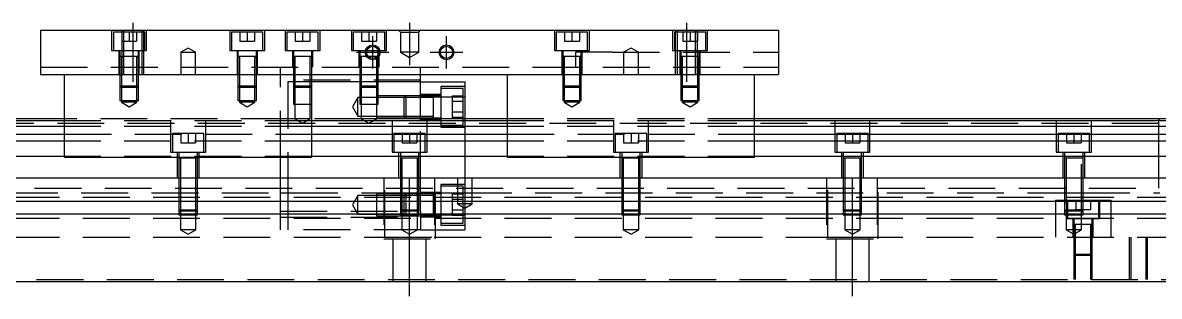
# Model space of a CAD drawing. Extents: x -20 to 750, y -280 to 102.
# Drawn here: x 155.2 to 463.1, y -243 to -169 of the extents above; entities that cross this region are included whole.
import ezdxf

# ---------------------------------------------------------------- set-up
doc = ezdxf.new("R2010")
doc.units = 0
doc.linetypes.add('CENTER', pattern=[50.8, 31.75, -6.35, 6.35, -6.35])
doc.linetypes.add('DASHED', pattern=[19.05, 12.7, -6.35])
doc.layers.get('0').update_dxf_attribs({"linetype": 'CONTINUOUS'})
doc.layers.add('CENTER', color=1, linetype='CENTER')

msp = doc.modelspace()

# ---------------------------------------------------------------- linework, layer by layer
at = {"color": 7, "linetype": 'CONTINUOUS'}
for p, q in [((160, -170.98), (160, -182.98)), ((160, -170.98), (360, -170.98)), ((360, -170.98), (360, -182.98)), ((251.500006, -178.08), (251.229838, -178.08)), ((160, -182.98), (360, -182.98)), ((166.5, -205.48), (166.5, -182.98)), ((233.5, -205.48), (233.5, -182.98)), ((263, -195.48), (263, -182.98)), ((286.5, -205.48), (286.5, -182.98)), ((353.5, -205.48), (353.5, -182.98)), ((263, -184.98), (275, -184.98)), ((275, -184.98), (275, -195.48)), ((166.5, -195.48), (0, -195.48)), ((166.5, -197.019608), (0, -197.019608)), ((166.5, -194.98), (28, -194.98)), ((286.5, -195.48), (233.5, -195.48)), ((286.5, -197.019608), (233.5, -197.019608)), ((286.5, -194.98), (275, -194.98)), ((463, -194.98), (353.5, -194.98)), ((520, -195.48), (353.5, -195.48)), ((520, -197.019608), (353.5, -197.019608)), ((463, -194.98), (462.995, -194.98)), ((463, -194.979994), (463, -195.48)), ((463, -194.980502), (463, -194.98)), ((463.005, -194.98), (463, -194.98)), ((472, -194.98), (463, -194.98)), ((463, -195.477168), (463, -194.980502)), ((0, -199.140392), (166.5, -199.140392)), ((233.5, -199.140392), (286.5, -199.140392)), ((353.5, -199.140392), (520, -199.140392)), ((166.5, -201.050532), (0, -201.050532)), ((286.5, -201.050532), (233.5, -201.050532)), ((520, -201.050532), (353.5, -201.050532)), ((166.5, -205.161934), (0, -205.161934)), ((233.5, -205.48), (166.5, -205.48)), ((286.5, -205.161934), (233.5, -205.161934)), ((353.5, -205.48), (286.5, -205.48)), ((520, -205.161934), (353.5, -205.161934)), ((0, -210.98), (520, -210.98)), ((0, -217.28), (520, -217.28)), ((0, -220.68), (520, -220.68)), ((0, -238.98), (520, -238.98))]:
    msp.add_line(p, q, dxfattribs=at)
at = {"color": 3, "linetype": 'DASHED'}
for p, q in [((179.25, -170.98), (179.25, -176.48)), ((188.25, -171.48), (179.75, -171.48)), ((179.75, -171.48), (179.75, -176.48)), ((182, -171.48), (182, -173.98)), ((182.000006, -170.98), (182.000006, -182.98)), ((182.5, -170.98), (182.5, -182.98)), ((184, -171.48), (184, -173.98)), ((186, -171.48), (186, -173.98)), ((187.5, -182.98), (187.5, -170.98)), ((187.999994, -182.98), (187.999994, -170.98)), ((188.25, -176.48), (188.25, -171.48)), ((188.75, -176.48), (188.75, -170.98)), ((211.25, -170.98), (211.25, -176.48)), ((220.25, -171.48), (211.75, -171.48)), ((211.75, -171.48), (211.75, -176.48)), ((214, -171.48), (214, -173.98)), ((216, -171.48), (216, -173.98)), ((218, -171.48), (218, -173.98)), ((220.25, -176.48), (220.25, -171.48)), ((220.75, -176.48), (220.75, -170.98)), ((226.25, -170.98), (226.25, -176.48)), ((235.25, -171.48), (226.75, -171.48)), ((226.75, -171.48), (226.75, -176.48)), ((229, -171.48), (229, -173.98)), ((231, -171.48), (231, -173.98)), ((233, -171.48), (233, -173.98)), ((235.25, -176.48), (235.25, -171.48)), ((235.75, -176.48), (235.75, -170.98)), ((244.25, -170.98), (244.25, -176.48)), ((253.25, -171.48), (244.75, -171.48)), ((244.75, -171.48), (244.75, -176.48)), ((247, -171.48), (247, -173.98)), ((249, -171.48), (249, -173.98)), ((251, -171.48), (251, -173.98)), ((253.25, -176.48), (253.25, -171.48)), ((253.75, -176.48), (253.75, -170.98)), ((257.5, -171.48), (257, -170.98)), ((257.5, -171.48), (257.5, -176.98)), ((257.5, -171.48), (262.5, -171.48)), ((262.5, -171.48), (263, -170.98)), ((262.5, -176.98), (262.5, -171.48)), ((299.25, -170.98), (299.25, -176.48)), ((308.25, -171.48), (299.75, -171.48)), ((299.75, -171.48), (299.75, -176.48)), ((302, -171.48), (302, -173.98)), ((304, -171.48), (304, -173.98)), ((306, -171.48), (306, -173.98)), ((308.25, -176.48), (308.25, -171.48)), ((308.75, -176.48), (308.75, -170.98)), ((331.25, -170.98), (331.25, -176.48)), ((340.25, -171.48), (331.75, -171.48)), ((331.75, -171.48), (331.75, -176.48)), ((332.000006, -170.98), (332.000006, -182.98)), ((332.5, -170.98), (332.5, -182.98)), ((334, -171.48), (334, -173.98)), ((336, -171.48), (336, -173.98)), ((337.5, -182.98), (337.5, -170.98)), ((337.999994, -182.98), (337.999994, -170.98)), ((338, -171.48), (338, -173.98)), ((340.25, -176.48), (340.25, -171.48)), ((340.75, -176.48), (340.75, -170.98)), ((182, -173.98), (184, -173.98)), ((184, -173.98), (186, -173.98)), ((214, -173.98), (216, -173.98)), ((216, -173.98), (218, -173.98)), ((229, -173.98), (231, -173.98)), ((231, -173.98), (233, -173.98)), ((247, -173.98), (249, -173.98)), ((249, -173.98), (251, -173.98)), ((302, -173.98), (304, -173.98)), ((304, -173.98), (306, -173.98)), ((334, -173.98), (336, -173.98)), ((336, -173.98), (338, -173.98)), ((179.25, -176.48), (188.75, -176.48)), ((181.25, -176.48), (181.25, -182.98)), ((181.5, -176.48), (181.5, -178.08)), ((181.5, -178.075), (181.5, -178.08)), ((186.5, -178.08), (181.5, -178.08)), ((181.5, -178.08), (181.5, -178.085)), ((181.5, -178.08), (181.5, -182.97998)), ((181.9, -178.08), (181.9, -182.97998)), ((186.1, -182.97998), (186.1, -178.08)), ((186.242602, -178.08), (186.5, -178.08)), ((186.5, -178.08), (186.5, -176.48)), ((186.5, -178.08), (186.5, -178.075)), ((186.5, -178.085), (186.5, -178.08)), ((186.5, -182.97998), (186.5, -178.08)), ((186.75, -182.98), (186.75, -176.48)), ((200, -175.8253), (198, -176.98)), ((198, -176.98), (200, -176.98)), ((198, -176.98), (198, -182.98)), ((202, -176.98), (200, -175.8253)), ((200, -176.98), (202, -176.98)), ((202, -182.98), (202, -176.98)), ((211.25, -176.48), (220.75, -176.48)), ((213.25, -176.48), (213.25, -182.98)), ((213.5, -176.48), (213.5, -178.08)), ((213.5, -178.075), (213.5, -178.08)), ((218.5, -178.08), (213.5, -178.08)), ((213.5, -178.08), (213.5, -178.085)), ((213.5, -178.08), (213.5, -182.97998)), ((213.9, -178.08), (213.9, -182.97998)), ((218.1, -182.97998), (218.1, -178.08)), ((218.242602, -178.08), (218.5, -178.08)), ((218.5, -178.08), (218.5, -176.48)), ((218.5, -178.08), (218.5, -178.075)), ((218.5, -178.085), (218.5, -178.08)), ((218.5, -182.97998), (218.5, -178.08)), ((218.75, -182.98), (218.75, -176.48)), ((226.25, -176.48), (235.75, -176.48)), ((228.25, -176.48), (228.25, -180.98)), ((228.5, -176.48), (228.5, -178.08)), ((228.5, -178.075), (228.5, -178.08)), ((228.5, -178.08), (228.757448, -178.08)), ((233.5, -178.08), (228.5, -178.08)), ((228.5, -178.08), (228.5, -180.97998)), ((228.5, -178.08), (228.5, -178.085)), ((228.9, -178.08), (228.9, -186.48)), ((232.5, -178.075), (232.5, -178.08)), ((232.5, -178.08), (232.5, -178.085)), ((233.1, -186.48), (233.1, -178.08)), ((233.5, -178.08), (233.5, -176.48)), ((233.5, -178.08), (233.5, -178.075)), ((233.5, -180.97998), (233.5, -178.08)), ((233.5, -178.085), (233.5, -178.08)), ((233.75, -180.98), (233.75, -176.48)), ((244.25, -176.48), (253.75, -176.48)), ((246.25, -176.48), (246.25, -180.98)), ((246.5, -176.48), (246.5, -178.08)), ((246.5, -178.075), (246.5, -178.08)), ((251.5, -178.08), (246.5, -178.08)), ((246.5, -178.08), (246.5, -178.085)), ((246.5, -178.08), (246.5, -180.97998)), ((246.9, -178.08), (246.9, -186.48)), ((251.1, -186.48), (251.1, -178.08)), ((251.242602, -178.08), (251.5, -178.08)), ((251.5, -177.667386), (251.5, -176.48)), ((251.5, -178.08), (251.5, -177.667386)), ((251.5, -178.08), (251.5, -178.075)), ((251.5, -178.085), (251.5, -178.08)), ((251.5, -178.302876), (251.5, -178.08)), ((251.5, -180.97998), (251.5, -178.302876)), ((251.75, -180.98), (251.75, -176.48)), ((262.5, -176.98), (257.5, -176.98)), ((257.5, -176.98), (260, -178.423376)), ((260, -178.423376), (262.5, -176.98)), ((299.25, -176.48), (308.75, -176.48)), ((301.25, -176.48), (301.25, -182.98)), ((301.5, -176.48), (301.5, -178.08)), ((301.5, -178.075), (301.5, -178.08)), ((306.5, -178.08), (301.5, -178.08)), ((301.5, -178.08), (301.5, -178.085)), ((301.5, -178.08), (301.5, -182.97998)), ((301.9, -178.08), (301.9, -186.48)), ((305, -176.98), (305, -180.98)), ((315, -176.98), (305, -176.98)), ((306.1, -186.48), (306.1, -178.08)), ((306.5, -178.08), (306.5, -176.48)), ((306.5, -178.08), (306.5, -178.075)), ((306.5, -178.085), (306.5, -178.08)), ((306.5, -182.97998), (306.5, -178.08)), ((306.75, -182.98), (306.75, -176.48)), ((315, -176.98), (360, -176.98)), ((320, -175.8253), (318, -176.98)), ((318, -176.98), (320, -176.98)), ((318, -176.98), (318, -182.98)), ((322, -176.98), (320, -175.8253)), ((320, -176.98), (322, -176.98)), ((322, -182.98), (322, -176.98)), ((331.25, -176.48), (340.75, -176.48)), ((333.25, -176.48), (333.25, -182.98)), ((333.5, -176.48), (333.5, -178.08)), ((333.5, -178.075), (333.5, -178.08)), ((338.5, -178.08), (333.5, -178.08)), ((333.5, -178.08), (333.5, -182.97998)), ((333.5, -178.08), (333.5, -178.085)), ((333.9, -178.08), (333.9, -186.48)), ((338.1, -186.48), (338.1, -178.08)), ((338.5, -178.08), (338.5, -176.48)), ((338.5, -178.08), (338.5, -178.075)), ((338.5, -182.97998), (338.5, -178.08)), ((338.5, -178.085), (338.5, -178.08)), ((338.75, -182.98), (338.75, -176.48)), ((160, -180.98), (360, -180.98)), ((225, -182.98), (225, -180.98)), ((228.5, -180.98), (228.5, -182.98)), ((228.500006, -180.98), (228.500006, -182.98)), ((233.499994, -182.98), (233.499994, -180.98)), ((233.5, -182.98), (233.5, -180.98)), ((246.5, -180.98), (246.5, -182.98)), ((246.500006, -180.98), (246.500006, -182.98)), ((246.9, -180.98), (251.1, -180.98)), ((251.499994, -182.98), (251.499994, -180.98)), ((251.5, -182.98), (251.5, -180.98)), ((263, -182.98), (263, -180.98)), ((181.5, -182.98), (181.5, -186.08)), ((181.500006, -182.98), (181.500006, -186.080006)), ((181.9, -182.98), (181.9, -186.48)), ((186.1, -186.48), (186.1, -182.98)), ((186.499994, -186.080006), (186.499994, -182.98)), ((186.5, -186.08), (186.5, -182.98)), ((213.5, -182.98), (213.5, -186.08)), ((213.500006, -182.98), (213.500006, -186.080006)), ((213.9, -182.98), (213.9, -186.48)), ((218.1, -186.48), (218.1, -182.98)), ((218.499994, -186.080006), (218.499994, -182.98)), ((218.5, -186.08), (218.5, -182.98)), ((225, -205.48), (225, -182.98)), ((263, -184.48), (225, -184.48)), ((228.5, -182.98), (228.5, -186.08)), ((228.500006, -182.98), (228.500006, -186.080006)), ((233.499994, -186.080006), (233.499994, -182.98)), ((233.5, -186.08), (233.5, -182.98)), ((246.5, -182.98), (246.5, -186.08)), ((246.500006, -182.98), (246.500006, -186.080006)), ((251.499994, -186.080006), (251.499994, -182.98)), ((251.5, -186.08), (251.5, -182.98)), ((301.5, -182.98), (301.5, -186.08)), ((301.500006, -182.98), (301.500006, -186.080006)), ((306.499994, -186.080006), (306.499994, -182.98)), ((306.5, -186.08), (306.5, -182.98)), ((333.5, -182.98), (333.5, -186.08)), ((333.500006, -182.98), (333.500006, -186.080006)), ((338.499994, -186.080006), (338.499994, -182.98)), ((338.5, -186.08), (338.5, -182.98)), ((181.5, -186.08), (186.5, -186.08)), ((181.5, -186.08), (181.9, -186.48)), ((181.500006, -186.08002), (181.500006, -189.98)), ((186.1, -186.48), (181.9, -186.48)), ((181.9, -186.48002), (181.9, -189.98)), ((186.1, -186.48), (186.5, -186.08)), ((186.1, -189.98), (186.1, -186.48002)), ((186.499994, -189.98), (186.499994, -186.08002)), ((213.5, -186.08), (218.5, -186.08)), ((213.5, -186.08), (213.9, -186.48)), ((213.500006, -186.08002), (213.500006, -189.98)), ((218.1, -186.48), (213.9, -186.48)), ((213.9, -186.48002), (213.9, -189.98)), ((218.1, -186.48), (218.5, -186.08)), ((218.1, -189.98), (218.1, -186.48002)), ((218.499994, -189.98), (218.499994, -186.08002)), ((227, -184.98), (227, -203.98)), ((228.5, -184.98), (227, -184.98)), ((228.9, -184.98), (228.5, -184.98)), ((228.5, -186.08), (233.499994, -186.08)), ((228.5, -186.08), (228.9, -186.48)), ((228.500006, -186.08002), (228.500006, -190.98)), ((232.5, -184.98), (228.9, -184.98)), ((232.500006, -186.48), (228.9, -186.48)), ((228.9, -186.48002), (228.9, -190.98)), ((232.9, -184.98), (232.5, -184.98)), ((233.1, -186.48), (232.500006, -186.48)), ((233.1, -184.98), (232.9, -184.98)), ((233.5, -184.98), (233.1, -184.98)), ((233.1, -186.48), (233.5, -186.08)), ((233.1, -190.98), (233.1, -186.48002)), ((233.499994, -186.48), (233.499994, -186.08002)), ((233.499994, -189.98), (233.499994, -186.48)), ((237.1, -184.98), (233.5, -184.98)), ((237.5, -184.98), (237.1, -184.98)), ((246.5, -184.98), (237.5, -184.98)), ((246.9, -184.98), (246.5, -184.98)), ((246.5, -186.08), (251.5, -186.08)), ((246.5, -186.08), (246.9, -186.48)), ((246.500006, -186.08002), (246.500006, -190.98)), ((251.1, -184.98), (246.9, -184.98)), ((251.1, -186.48), (246.9, -186.48)), ((246.9, -186.48002), (246.9, -190.98)), ((251.5, -184.98), (251.1, -184.98)), ((251.1, -186.48), (251.5, -186.08)), ((251.1, -190.98), (251.1, -186.48002)), ((251.499994, -190.98), (251.499994, -186.08002)), ((252.5, -184.98), (251.5, -184.98)), ((263, -184.98), (252.5, -184.98)), ((268.5, -186.23), (268.5, -197.23)), ((275, -186.23), (268.5, -186.23)), ((274.5, -186.73), (268.5, -186.73)), ((274.5, -196.73), (274.5, -186.73)), ((301.5, -186.08), (306.5, -186.08)), ((301.5, -186.08), (301.9, -186.48)), ((301.500006, -186.08002), (301.500006, -189.98)), ((306.1, -186.48), (301.9, -186.48)), ((301.9, -186.48002), (301.9, -189.98)), ((306.1, -186.48), (306.5, -186.08)), ((306.1, -189.98), (306.1, -186.48002)), ((306.499994, -189.98), (306.499994, -186.08002)), ((333.5, -186.08), (338.5, -186.08)), ((333.5, -186.08), (333.9, -186.48)), ((333.500006, -186.08002), (333.500006, -189.98)), ((338.1, -186.48), (333.9, -186.48)), ((333.9, -186.48002), (333.9, -189.98)), ((338.1, -186.48), (338.5, -186.08)), ((338.1, -189.98), (338.1, -186.48002)), ((338.499994, -189.98), (338.499994, -186.08002)), ((181.500006, -189.98), (186.499994, -189.98)), ((181.9, -189.98), (181.9, -190.48)), ((186.1, -190.48), (181.9, -190.48)), ((181.9, -190.48), (184, -191.692436)), ((184, -191.692436), (186.1, -190.48)), ((186.1, -190.48), (186.1, -189.98)), ((213.500006, -189.98), (218.499994, -189.98)), ((213.9, -189.98), (213.9, -190.48)), ((218.1, -190.48), (213.9, -190.48)), ((213.9, -190.48), (216, -191.692436)), ((216, -191.692436), (218.1, -190.48)), ((218.1, -190.48), (218.1, -189.98)), ((233.499994, -190.98), (233.499994, -189.98)), ((246, -189.23), (244.556624, -191.73)), ((246, -194.23), (246, -189.23)), ((251, -189.23), (246, -189.23)), ((251, -188.730006), (251, -190.848124)), ((251.499994, -188.730006), (251, -188.730006)), ((258.49998, -189.23), (251, -189.23)), ((251, -190.848124), (251, -190.983818)), ((252.5, -188.730006), (251.499994, -188.730006)), ((258.99998, -188.730006), (252.5, -188.730006)), ((259, -188.73), (258.5, -189.23)), ((258.5, -194.23), (258.5, -189.23)), ((266.5, -189.23), (258.5, -189.23)), ((263, -188.730006), (258.999994, -188.730006)), ((259, -188.73), (259, -194.73)), ((263, -188.73), (259, -188.73)), ((268.5, -188.43), (263, -188.43)), ((263, -188.98), (267.5, -188.98)), ((266.5, -188.73), (263.00002, -188.73)), ((266.5, -188.73), (266.495, -188.73)), ((266.5, -194.73), (266.5, -188.73)), ((266.505, -188.73), (266.5, -188.73)), ((267.5, -188.73), (266.5, -188.73)), ((268.5, -188.73), (267.5, -188.73)), ((267.5, -188.98), (275, -188.98)), ((271.5, -188.843248), (271.5, -190.286624)), ((274.5, -188.843248), (271.5, -188.843248)), ((274.5, -190.286624), (271.5, -190.286624)), ((271.5, -190.286624), (271.5, -193.173376)), ((301.500006, -189.98), (306.499994, -189.98)), ((301.9, -189.98), (301.9, -190.48)), ((306.1, -190.48), (301.9, -190.48)), ((301.9, -190.48), (304, -191.692436)), ((304, -191.692436), (306.1, -190.48)), ((306.1, -190.48), (306.1, -189.98)), ((333.500006, -189.98), (338.499994, -189.98)), ((333.9, -189.98), (333.9, -190.48)), ((338.1, -190.48), (333.9, -190.48)), ((333.9, -190.48), (336, -191.692436)), ((336, -191.692436), (338.1, -190.48)), ((338.1, -190.48), (338.1, -189.98)), ((228.500006, -190.98), (233.499994, -190.98)), ((228.9, -190.98), (228.9, -194.98)), ((233.1, -194.98), (233.1, -190.98)), ((244.556624, -191.73), (246, -194.23)), ((246.500006, -190.98), (251.499994, -190.98)), ((246.9, -190.98), (246.9, -194.98)), ((251, -190.983818), (251, -194.729994)), ((251.1, -194.98), (251.1, -190.98)), ((271.5, -193.173376), (271.5, -194.616752)), ((274.5, -193.173376), (271.5, -193.173376)), ((463, -196.23), (25, -196.23)), ((227, -194.98), (166.5, -194.98)), ((233.5, -195.48), (166.5, -195.48)), ((233.5, -197.019608), (166.5, -197.019608)), ((195.25, -195.48), (195.25, -203.98)), ((204.75, -203.98), (204.75, -195.48)), ((228.9, -194.98), (227, -194.98)), ((233.1, -194.98), (228.9, -194.98)), ((228.9, -194.98), (231, -196.192436)), ((231, -196.192436), (233.1, -194.98)), ((246.9, -194.98), (233.1, -194.98)), ((246, -194.23), (251, -194.23)), ((251.1, -194.98), (246.9, -194.98)), ((246.9, -194.98), (249, -196.192436)), ((249, -196.192436), (251.1, -194.98)), ((251, -194.23), (258.49998, -194.23)), ((251, -194.729994), (258.99998, -194.729994)), ((263, -194.98), (251.1, -194.98)), ((255.25, -195.48), (255.25, -203.98)), ((258.5, -194.23), (266.5, -194.23)), ((258.5, -194.23), (259, -194.73)), ((259, -194.729994), (263, -194.729994)), ((259, -194.73), (263, -194.73)), ((267.5, -194.98), (263, -194.98)), ((263, -195.03), (268.5, -195.03)), ((263, -210.98), (263, -195.48)), ((263.00002, -194.73), (266.5, -194.73)), ((264.75, -203.98), (264.75, -195.48)), ((266.495, -194.73), (266.5, -194.73)), ((266.5, -194.73), (266.505, -194.73)), ((266.5, -194.73), (267.5, -194.73)), ((267.5, -194.73), (268.5, -194.73)), ((268.5, -194.98), (267.5, -194.98)), ((275, -194.98), (268.5, -194.98)), ((268.5, -196.73), (274.5, -196.73)), ((274.5, -194.616752), (271.5, -194.616752)), ((275, -195.48), (275, -205.48)), ((353.5, -194.98), (286.5, -194.98)), ((353.5, -195.48), (286.5, -195.48)), ((353.5, -197.019608), (286.5, -197.019608)), ((315.25, -195.48), (315.25, -203.98)), ((324.75, -203.98), (324.75, -195.48)), ((375.25, -195.48), (375.25, -203.98)), ((384.75, -203.98), (384.75, -195.48)), ((435.25, -195.48), (435.25, -203.98)), ((444.75, -203.98), (444.75, -195.48)), ((463, -205.180066), (463, -195.477168)), ((166.5, -199.140392), (233.5, -199.140392)), ((204.25, -198.98), (195.75, -198.98)), ((195.75, -198.98), (195.75, -203.98)), ((198, -198.98), (198, -201.48)), ((200, -198.98), (200, -201.48)), ((202, -198.98), (202, -201.48)), ((204.25, -203.98), (204.25, -198.98)), ((264.25, -198.98), (255.75, -198.98)), ((255.75, -198.98), (255.75, -203.98)), ((258, -198.98), (258, -201.48)), ((260, -198.98), (260, -201.48)), ((262, -198.98), (262, -201.48)), ((264.25, -203.98), (264.25, -198.98)), ((268.5, -197.23), (275, -197.23)), ((286.5, -199.140392), (353.5, -199.140392)), ((324.25, -198.98), (315.75, -198.98)), ((315.75, -198.98), (315.75, -203.98)), ((318, -198.98), (318, -201.48)), ((320, -198.98), (320, -201.48)), ((322, -198.98), (322, -201.48)), ((324.25, -203.98), (324.25, -198.98)), ((384.25, -198.98), (375.75, -198.98)), ((375.75, -198.98), (375.75, -203.98)), ((378, -198.98), (378, -201.48)), ((380, -198.98), (380, -201.48)), ((382, -198.98), (382, -201.48)), ((384.25, -203.98), (384.25, -198.98)), ((444.25, -198.98), (435.75, -198.98)), ((435.75, -198.98), (435.75, -203.98)), ((438, -198.98), (438, -201.48)), ((440, -198.98), (440, -201.48)), ((442, -198.98), (442, -201.48)), ((444.25, -203.98), (444.25, -198.98)), ((233.5, -201.050532), (166.5, -201.050532)), ((198, -201.48), (200, -201.48)), ((200, -201.48), (202, -201.48)), ((258, -201.48), (260, -201.48)), ((260, -201.48), (262, -201.48)), ((353.5, -201.050532), (286.5, -201.050532)), ((318, -201.48), (320, -201.48)), ((320, -201.48), (322, -201.48)), ((378, -201.48), (380, -201.48)), ((380, -201.48), (382, -201.48)), ((438, -201.48), (440, -201.48)), ((440, -201.48), (442, -201.48)), ((233.5, -205.161934), (166.5, -205.161934)), ((195.25, -203.98), (204.75, -203.98)), ((197, -203.98), (197, -210.98)), ((197.5, -203.98), (197.5, -205.58)), ((197.5, -205.575), (197.5, -205.58)), ((202.5, -205.58), (197.5, -205.58)), ((197.5, -205.58), (197.5, -205.585)), ((197.5, -205.58), (197.5, -210.97998)), ((197.9, -205.58), (197.9, -210.97998)), ((202.1, -210.97998), (202.1, -205.58)), ((202.5, -205.58), (202.5, -203.98)), ((202.5, -205.58), (202.5, -205.575)), ((202.5, -205.585), (202.5, -205.58)), ((202.5, -210.97998), (202.5, -205.58)), ((203, -210.98), (203, -203.98)), ((225, -210.98), (225, -205.48)), ((227, -203.98), (227, -210.98)), ((255.25, -203.98), (264.75, -203.98)), ((257, -203.98), (257, -210.98)), ((257.5, -203.98), (257.5, -205.58)), ((257.5, -205.575), (257.5, -205.58)), ((262.5, -205.58), (257.5, -205.58)), ((257.5, -205.58), (257.5, -205.585)), ((257.5, -205.58), (257.5, -210.97998)), ((257.9, -205.58), (257.9, -210.97998)), ((262.1, -210.97998), (262.1, -205.58)), ((262.5, -205.58), (262.5, -203.98)), ((262.5, -205.58), (262.5, -205.575)), ((262.5, -205.585), (262.5, -205.58)), ((262.5, -210.97998), (262.5, -205.58)), ((263, -210.98), (263, -203.98)), ((275, -205.48), (275, -210.98)), ((353.5, -205.161934), (286.5, -205.161934)), ((315.25, -203.98), (324.75, -203.98)), ((317, -203.98), (317, -210.98)), ((317.5, -203.98), (317.5, -205.58)), ((317.5, -205.575), (317.5, -205.58)), ((322.5, -205.58), (317.5, -205.58)), ((317.5, -205.58), (317.5, -205.585)), ((317.5, -205.58), (317.5, -210.97998)), ((317.9, -205.58), (317.9, -210.97998)), ((322.1, -210.97998), (322.1, -205.58)), ((322.5, -205.58), (322.5, -203.98)), ((322.5, -205.58), (322.5, -205.575)), ((322.5, -205.585), (322.5, -205.58)), ((322.5, -210.97998), (322.5, -205.58)), ((323, -210.98), (323, -203.98)), ((375.25, -203.98), (384.75, -203.98)), ((377, -203.98), (377, -210.98)), ((377.5, -203.98), (377.5, -205.58)), ((377.5, -205.575), (377.5, -205.58)), ((382.5, -205.58), (377.5, -205.58)), ((377.5, -205.58), (377.5, -205.585)), ((377.5, -205.58), (377.5, -210.97998)), ((377.9, -205.58), (377.9, -210.97998)), ((382.1, -210.97998), (382.1, -205.58)), ((382.5, -205.58), (382.5, -203.98)), ((382.5, -205.58), (382.5, -205.575)), ((382.5, -205.585), (382.5, -205.58)), ((382.5, -210.97998), (382.5, -205.58)), ((383, -210.98), (383, -203.98)), ((435.25, -203.98), (444.75, -203.98)), ((437, -203.98), (437, -210.98)), ((437.5, -203.98), (437.5, -205.58)), ((437.5, -205.575), (437.5, -205.58)), ((442.5, -205.58), (437.5, -205.58)), ((437.5, -205.58), (437.5, -205.585)), ((437.5, -205.58), (437.5, -210.97998)), ((437.9, -205.58), (437.9, -219.98)), ((442.1, -219.98), (442.1, -205.58)), ((442.5, -205.58), (442.5, -203.98)), ((442.5, -205.58), (442.5, -205.575)), ((442.5, -205.585), (442.5, -205.58)), ((442.5, -210.97998), (442.5, -205.58)), ((443, -210.98), (443, -203.98)), ((463, -213.73), (463, -205.180066)), ((197.5, -210.98), (197.5, -217.28)), ((197.500006, -210.98), (197.500006, -217.28)), ((197.9, -210.98), (197.9, -217.28)), ((202.1, -217.28), (202.1, -210.98)), ((202.499994, -217.28), (202.499994, -210.98)), ((202.5, -217.28), (202.5, -210.98)), ((225, -217.28), (225, -210.98)), ((227, -210.98), (227, -217.28)), ((253, -210.98), (253, -227.48)), ((253.291796, -226.98), (253.291796, -210.98)), ((257.5, -210.98), (257.5, -217.28)), ((257.500006, -210.98), (257.500006, -217.28)), ((257.9, -210.98), (257.9, -217.28)), ((262.1, -217.28), (262.1, -210.98)), ((262.499994, -217.28), (262.499994, -210.98)), ((262.5, -217.28), (262.5, -210.98)), ((263, -217.28), (263, -210.98)), ((266.708204, -210.98), (266.708204, -226.98)), ((267, -227.48), (267, -210.98)), ((273, -210.98), (273, -217.98)), ((275, -210.98), (275, -217.28)), ((277, -217.98), (277, -210.98)), ((317.5, -210.98), (317.5, -217.28)), ((317.500006, -210.98), (317.500006, -217.28)), ((317.9, -210.98), (317.9, -217.28)), ((322.1, -217.28), (322.1, -210.98)), ((322.499994, -217.28), (322.499994, -210.98)), ((322.5, -217.28), (322.5, -210.98)), ((373, -210.98), (373, -227.48)), ((373.291796, -226.98), (373.291796, -210.98)), ((377.5, -210.98), (377.5, -217.28)), ((377.500006, -210.98), (377.500006, -217.28)), ((377.9, -210.98), (377.9, -217.28)), ((382.1, -217.28), (382.1, -210.98)), ((382.499994, -217.28), (382.499994, -210.98)), ((382.5, -217.28), (382.5, -210.98)), ((386.708204, -210.98), (386.708204, -226.98)), ((387, -227.48), (387, -210.98)), ((437.5, -210.98), (437.5, -217.28)), ((437.500006, -210.98), (437.500006, -217.28)), ((442.499994, -217.28), (442.499994, -210.98)), ((442.5, -217.28), (442.5, -210.98)), ((25, -213.73), (463, -213.73)), ((56.708204, -214.98), (225, -214.98)), ((197.5, -214.98), (197.9, -214.98)), ((197.9, -214.98), (202.1, -214.98)), ((202.1, -214.98), (202.5, -214.98)), ((225, -214.98), (227, -214.98)), ((227, -214.98), (227.5, -214.98)), ((227.5, -214.98), (227.9, -214.98)), ((227.9, -214.98), (263, -214.98)), ((251, -215.230006), (251, -220.68)), ((258.99998, -215.230006), (251, -215.230006)), ((257.5, -214.98), (257.9, -214.98)), ((257.9, -214.98), (262.1, -214.98)), ((259, -215.23), (258.5, -215.73)), ((259, -215.23), (259, -220.68)), ((263, -215.23), (259, -215.23)), ((263, -215.230006), (259, -215.230006)), ((262.1, -214.98), (262.5, -214.98)), ((268.5, -214.93), (263, -214.93)), ((263, -214.98), (268.5, -214.98)), ((266.505, -215.23), (263.00002, -215.23)), ((268.5, -215.23), (266.495, -215.23)), ((266.5, -221.23), (266.5, -215.23)), ((268.5, -212.73), (268.5, -223.73)), ((275, -212.73), (268.5, -212.73)), ((274.5, -213.23), (268.5, -213.23)), ((268.5, -214.98), (274.5, -214.98)), ((271.5, -215.343248), (271.5, -216.786624)), ((274.5, -215.343248), (271.5, -215.343248)), ((274.5, -217.28), (274.5, -213.23)), ((274.5, -214.98), (275, -214.98)), ((275, -214.98), (437.5, -214.98)), ((317.5, -214.98), (317.9, -214.98)), ((317.9, -214.98), (322.1, -214.98)), ((322.1, -214.98), (322.5, -214.98)), ((377.5, -214.98), (377.9, -214.98)), ((377.9, -214.98), (382.1, -214.98)), ((382.1, -214.98), (382.5, -214.98)), ((437.5, -214.98), (437.9, -214.98)), ((437.9, -214.98), (442.1, -214.98)), ((442.1, -214.98), (442.5, -214.98)), ((442.5, -214.98), (463.005, -214.98)), ((462.995, -214.98), (463.291796, -214.98)), ((0, -216.13), (520, -216.13)), ((197.5, -217.28), (197.5, -219.58)), ((197.500006, -217.28), (197.500006, -219.580006)), ((197.9, -217.28), (197.9, -219.98)), ((202.1, -219.98), (202.1, -217.28)), ((202.499994, -219.580006), (202.499994, -217.28)), ((202.5, -219.58), (202.5, -217.28)), ((225, -219.98), (225, -217.28)), ((227, -217.28), (227, -220.68)), ((246, -215.73), (244.556624, -218.23)), ((244.556624, -218.23), (246, -220.73)), ((246, -220.73), (246, -215.73)), ((251, -215.73), (246, -215.73)), ((258.49998, -215.73), (251, -215.73)), ((257.5, -217.28), (257.5, -219.58)), ((257.500006, -217.28), (257.500006, -219.580006)), ((257.9, -217.28), (257.9, -219.98)), ((258.5, -220.68), (258.5, -215.73)), ((266.5, -215.73), (258.5, -215.73)), ((262.1, -219.98), (262.1, -217.28)), ((262.499994, -219.580006), (262.499994, -217.28)), ((262.5, -219.58), (262.5, -217.28)), ((263, -219.98), (263, -217.28)), ((274.5, -216.786624), (271.5, -216.786624)), ((271.5, -216.786624), (271.5, -219.673376)), ((277, -217.98), (273, -217.98)), ((273, -217.98), (275, -219.1347)), ((274.5, -220.68), (274.5, -217.28)), ((275, -217.28), (275, -220.68)), ((275, -219.1347), (277, -217.98)), ((317.5, -217.28), (317.5, -219.58)), ((317.500006, -217.28), (317.500006, -219.580006)), ((317.9, -217.28), (317.9, -219.98)), ((322.1, -219.98), (322.1, -217.28)), ((322.499994, -219.580006), (322.499994, -217.28)), ((322.5, -219.58), (322.5, -217.28)), ((377.5, -217.28), (377.5, -219.58)), ((377.500006, -217.28), (377.500006, -219.580006)), ((377.9, -217.28), (377.9, -219.98)), ((382.1, -219.98), (382.1, -217.28)), ((382.499994, -219.580006), (382.499994, -217.28)), ((382.5, -219.58), (382.5, -217.28)), ((435, -216.98), (435, -217.28)), ((435, -216.98), (437.5, -216.98)), ((435, -217.28), (435, -220.68)), ((437.5, -216.98), (437.9, -216.98)), ((437.5, -217.28), (437.5, -219.58)), ((437.500006, -217.28), (437.500006, -219.580006)), ((437.9, -216.98), (442.1, -216.98)), ((438, -216.98), (438, -221.98)), ((438.25, -216.98), (438.25, -217.28)), ((438.25, -217.28), (438.25, -219.98)), ((440.5, -216.98), (440.5, -219.48)), ((442.1, -216.98), (442.5, -216.98)), ((442.499994, -219.580006), (442.499994, -217.28)), ((442.5, -216.98), (450, -216.98)), ((442.5, -219.58), (442.5, -217.28)), ((444.5, -216.98), (444.5, -219.48)), ((446.75, -217.28), (446.75, -216.98)), ((446.75, -220.68), (446.75, -217.28)), ((447, -221.98), (447, -216.98)), ((450, -216.98), (450, -217.28)), ((450, -217.28), (450, -220.68)), ((197.5, -219.58), (202.5, -219.58)), ((197.5, -219.58), (197.9, -219.98)), ((197.500006, -219.58002), (197.500006, -220.68)), ((197.500006, -220.68), (197.500006, -220.98)), ((197.500006, -220.98), (202.499994, -220.98)), ((202.1, -219.98), (197.9, -219.98)), ((197.9, -219.98002), (197.9, -220.98)), ((197.9, -220.98), (197.9, -224.98)), ((202.1, -219.98), (202.5, -219.58)), ((202.1, -220.98), (202.1, -219.98002)), ((202.1, -224.98), (202.1, -220.98)), ((202.499994, -220.68), (202.499994, -219.58002)), ((202.499994, -220.98), (202.499994, -220.68)), ((225, -220.68), (225, -219.98)), ((225, -219.98), (263, -219.98)), ((225, -224.98), (225, -220.68)), ((225, -221.60077), (263, -221.60077)), ((225, -221.60077), (227, -221.60077)), ((227, -220.68), (227, -224.98)), ((246, -220.73), (251, -220.73)), ((251, -220.68), (251, -221.229994)), ((251, -220.73), (258.49998, -220.73)), ((251, -221.229994), (258.99998, -221.229994)), ((257.5, -219.58), (262.5, -219.58)), ((257.5, -219.58), (257.9, -219.98)), ((257.500006, -219.58002), (257.500006, -220.68)), ((257.500006, -220.68), (257.500006, -220.98)), ((257.500006, -220.98), (262.499994, -220.98)), ((262.1, -219.98), (257.9, -219.98)), ((257.9, -219.98002), (257.9, -220.98)), ((257.9, -220.98), (257.9, -224.98)), ((258.5, -220.73), (258.5, -220.68)), ((258.5, -220.73), (266.5, -220.73)), ((258.5, -220.73), (259, -221.23)), ((258.999994, -221.229994), (263, -221.229994)), ((259, -220.68), (259, -221.23)), ((259, -221.23), (263, -221.23)), ((262.1, -219.98), (262.5, -219.58)), ((262.1, -220.98), (262.1, -219.98002)), ((262.1, -224.98), (262.1, -220.98)), ((262.499994, -220.68), (262.499994, -219.58002)), ((262.499994, -220.98), (262.499994, -220.68)), ((263, -219.98), (263, -220.68)), ((263, -220.68), (263, -224.98)), ((263, -220.98), (275, -220.98)), ((263, -221.53), (268.5, -221.53)), ((263.00002, -221.23), (266.5, -221.23)), ((266.495, -221.23), (266.5, -221.23)), ((266.5, -221.23), (266.505, -221.23)), ((266.5, -221.23), (268.5, -221.23)), ((271.5, -219.673376), (271.5, -221.116752)), ((274.5, -219.673376), (271.5, -219.673376)), ((274.5, -221.116752), (271.5, -221.116752)), ((274.5, -223.23), (274.5, -220.68)), ((275, -220.68), (275, -220.98)), ((275, -220.98), (275, -224.98)), ((317.5, -219.58), (322.5, -219.58)), ((317.5, -219.58), (317.9, -219.98)), ((317.500006, -219.58002), (317.500006, -220.68)), ((317.500006, -220.68), (317.500006, -220.98)), ((317.500006, -220.98), (322.499994, -220.98)), ((322.1, -219.98), (317.9, -219.98)), ((317.9, -219.98002), (317.9, -220.98)), ((317.9, -220.98), (317.9, -224.98)), ((322.1, -219.98), (322.5, -219.58)), ((322.1, -220.98), (322.1, -219.98002)), ((322.1, -224.98), (322.1, -220.98)), ((322.499994, -220.68), (322.499994, -219.58002)), ((322.499994, -220.98), (322.499994, -220.68)), ((377.5, -219.58), (382.5, -219.58)), ((377.5, -219.58), (377.9, -219.98)), ((377.500006, -219.58002), (377.500006, -220.68)), ((377.500006, -220.68), (377.500006, -220.98)), ((377.500006, -220.98), (382.499994, -220.98)), ((382.1, -219.98), (377.9, -219.98)), ((377.9, -219.98002), (377.9, -220.98)), ((377.9, -220.98), (377.9, -224.98)), ((382.1, -219.98), (382.5, -219.58)), ((382.1, -220.98), (382.1, -219.98002)), ((382.1, -224.98), (382.1, -220.98)), ((382.499994, -220.68), (382.499994, -219.58002)), ((382.499994, -220.98), (382.499994, -220.68)), ((435, -220.68), (435, -226.98)), ((437.5, -219.58), (442.5, -219.58)), ((437.5, -219.58), (437.9, -219.98)), ((437.500006, -219.58002), (437.500006, -220.68)), ((437.500006, -220.68), (437.500006, -220.98)), ((437.500006, -220.98), (442.499994, -220.98)), ((442.1, -219.98), (437.9, -219.98)), ((437.9, -219.98002), (437.9, -220.98)), ((437.9, -220.98), (437.9, -224.98)), ((438.25, -219.98), (438.25, -220.68)), ((438.25, -220.68), (438.25, -220.98)), ((438.25, -220.98), (438.25, -221.98)), ((440.5, -219.48), (442.5, -219.48)), ((442.1, -219.98), (442.5, -219.58)), ((442.1, -220.98), (442.1, -219.98002)), ((442.1, -224.98), (442.1, -220.98)), ((442.499994, -220.68), (442.499994, -219.58002)), ((442.499994, -220.98), (442.499994, -220.68)), ((442.5, -219.48), (444.5, -219.48)), ((446.75, -221.98), (446.75, -220.68)), ((450, -220.68), (450, -226.98)), ((0, -221.83), (520, -221.83)), ((268.5, -223.23), (274.5, -223.23)), ((268.5, -223.73), (275, -223.73)), ((438, -221.98), (447, -221.98)), ((439.75, -221.98), (439.75, -226.98)), ((440, -221.98), (440, -223.58)), ((440, -223.575), (440, -223.58)), ((445, -223.58), (440, -223.58)), ((440, -223.58), (440, -223.585)), ((440, -223.58), (440, -226.97998)), ((440.4, -223.58), (440.4, -231.98)), ((444.6, -231.98), (444.6, -223.58)), ((444.742602, -223.58), (445, -223.58)), ((445, -223.58), (445, -221.98)), ((445, -223.58), (445, -223.575)), ((445, -223.585), (445, -223.58)), ((445, -226.97998), (445, -223.58)), ((445.25, -226.98), (445.25, -221.98)), ((0, -226.98), (520, -226.98)), ((202.1, -224.98), (197.9, -224.98)), ((197.9, -224.98), (200, -226.192436)), ((200, -226.192436), (202.1, -224.98)), ((263, -224.98), (225, -224.98)), ((253, -227.48), (267, -227.48)), ((253.291796, -226.98), (266.708204, -226.98)), ((255.5, -227.48), (255.5, -238.98)), ((262.1, -224.98), (257.9, -224.98)), ((257.9, -224.98), (260, -226.192436)), ((260, -226.192436), (262.1, -224.98)), ((263, -224.98), (275, -224.98)), ((264.5, -238.98), (264.5, -227.48)), ((322.1, -224.98), (317.9, -224.98)), ((317.9, -224.98), (320, -226.192436)), ((320, -226.192436), (322.1, -224.98)), ((373, -227.48), (387, -227.48)), ((373.291796, -226.98), (386.708204, -226.98)), ((375.5, -227.48), (375.5, -238.98)), ((382.1, -224.98), (377.9, -224.98)), ((377.9, -224.98), (380, -226.192436)), ((380, -226.192436), (382.1, -224.98)), ((384.5, -238.98), (384.5, -227.48)), ((442.1, -224.98), (437.9, -224.98)), ((437.9, -224.98), (440, -226.192436)), ((440, -226.192436), (442.1, -224.98)), ((440, -226.98), (440, -231.58)), ((440.000006, -226.98), (440.000006, -231.580006)), ((444.999994, -231.580006), (444.999994, -226.98)), ((445, -231.58), (445, -226.98)), ((455.000006, -226.98), (455.000006, -238.48)), ((455.4, -226.98), (455.4, -238.48)), ((459.6, -238.48), (459.6, -226.98)), ((459.999994, -238.48), (459.999994, -226.98)), ((440, -231.58), (445, -231.58)), ((440, -231.58), (440.4, -231.98)), ((440.000006, -231.58002), (440.000006, -238.48)), ((444.6, -231.98), (440.4, -231.98)), ((440.4, -231.98002), (440.4, -238.48)), ((444.6, -231.98), (445, -231.58)), ((444.6, -238.48), (444.6, -231.98002)), ((444.999994, -238.48), (444.999994, -231.58002)), ((6.499992, -238.48), (520, -238.48))]:
    msp.add_line(p, q, dxfattribs=at)
at = {"color": 3, "linetype": 'CONTINUOUS'}
for centre in [(250, -176.98), (270, -176.98)]:
    msp.add_circle(centre, 2, dxfattribs=at)
at = {"color": 7, "linetype": 'CONTINUOUS'}
for centre in [(250, -176.98), (270, -176.98)]:
    msp.add_circle(centre, 1.65, dxfattribs=at)
at = {"layer": 'CENTER', "color": 1, "linetype": 'CENTER'}
for p, q in [((185, -168.98), (185, -184.98)), ((260, -168.98), (260, -180.423376)), ((335, -168.98), (335, -184.98)), ((250, -181.38), (250, -172.58)), ((270, -181.38), (270, -172.58)), ((245.6, -176.98), (254.4, -176.98)), ((265.6, -176.98), (274.4, -176.98)), ((260, -242.98), (260, -208.98)), ((380, -242.98), (380, -208.98))]:
    msp.add_line(p, q, dxfattribs=at)

doc.saveas('drawing.dxf')
